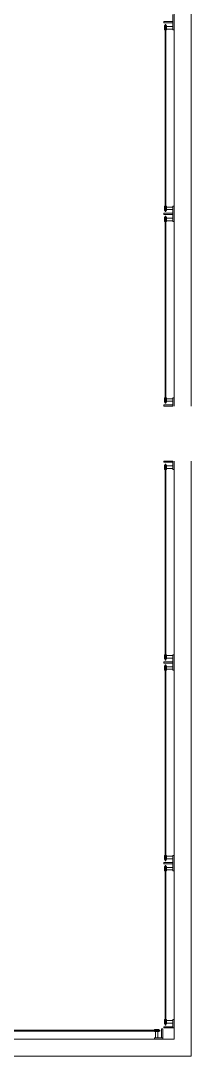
# Model space of a CAD drawing. Header units: inches. Extents: x -3410 to 5259, y -1080 to 3208.
# Drawn here: x -417.8 to -368.2, y 2511.1 to 2813.2 of the extents above; entities that cross this region are included whole.
import ezdxf

# ---------------------------------------------------------------- set-up
doc = ezdxf.new("R2010")
doc.units = ezdxf.units.IN
doc.header["$LTSCALE"] = 48
doc.header["$MEASUREMENT"] = 0
doc.layers.add('Venue-Ceiling-Main', color=7, linetype='Continuous', lineweight=5)

msp = doc.modelspace()

# ---------------------------------------------------------------- linework, layer by layer
at = {"layer": 'Venue-Ceiling-Main', "linetype": 'Continuous'}
for p, q in [((-373.21, 2924.75), (-373.21, 2700.75)), ((-368.21, 2924.75), (-368.21, 2700.75)), ((-376.21, 2812.94), (-376.21, 2812.56)), ((-373.58, 2812.94), (-376.21, 2812.94)), ((-373.58, 2812.56), (-376.21, 2812.56)), ((-373.58, 2810.5), (-373.58, 2815)), ((-375.83, 2811.75), (-376.02, 2811.75)), ((-376.02, 2811.75), (-376.02, 2810.5)), ((-375.83, 2810.5), (-376.02, 2810.5)), ((-375.96, 2811.75), (-375.96, 2810.5)), ((-375.83, 2812.06), (-375.83, 2757.53)), ((-375.58, 2812.06), (-375.83, 2812.06)), ((-375.78, 2812.06), (-375.78, 2757.53)), ((-375.75, 2811.75), (-375.75, 2811.5)), ((-375.39, 2811.75), (-375.75, 2811.75)), ((-375.75, 2811.5), (-375.58, 2811.5)), ((-375.75, 2810.75), (-375.58, 2810.75)), ((-375.75, 2810.5), (-375.75, 2810.75)), ((-375.39, 2810.5), (-375.75, 2810.5)), ((-375.63, 2812.06), (-375.63, 2757.53)), ((-375.58, 2812.06), (-375.58, 2757.53)), ((-375.39, 2811.75), (-375.39, 2810.5)), ((-373.58, 2811.5), (-375.39, 2811.5)), ((-373.58, 2810.75), (-375.39, 2810.75)), ((-373.58, 2810.5), (-373.21, 2810.5)), ((-376.02, 2757.84), (-376.02, 2759.09)), ((-375.83, 2759.09), (-376.02, 2759.09)), ((-375.83, 2757.84), (-376.02, 2757.84)), ((-375.96, 2757.84), (-375.96, 2759.09)), ((-375.58, 2758.7), (-375.75, 2758.7)), ((-375.39, 2759.09), (-375.58, 2759.09)), ((-375.39, 2757.84), (-375.58, 2757.84)), ((-375.39, 2757.84), (-375.39, 2759.09)), ((-373.58, 2758.84), (-375.39, 2758.84)), ((-373.58, 2758.09), (-375.39, 2758.09)), ((-373.58, 2754.59), (-373.58, 2759.09)), ((-373.21, 2759.09), (-373.58, 2759.09)), ((-376.21, 2757.03), (-376.21, 2756.66)), ((-373.58, 2757.03), (-376.21, 2757.03)), ((-373.58, 2756.66), (-376.21, 2756.66)), ((-375.83, 2755.84), (-376.02, 2755.84)), ((-376.02, 2755.84), (-376.02, 2754.59)), ((-375.96, 2755.84), (-375.96, 2754.59)), ((-375.58, 2757.53), (-375.83, 2757.53)), ((-375.83, 2756.16), (-375.83, 2701.63)), ((-375.58, 2756.16), (-375.83, 2756.16)), ((-375.78, 2756.16), (-375.78, 2701.63)), ((-375.75, 2755.84), (-375.75, 2755.59)), ((-375.39, 2755.84), (-375.75, 2755.84)), ((-375.75, 2755.59), (-375.58, 2755.59)), ((-375.75, 2754.84), (-375.58, 2754.84)), ((-375.75, 2754.59), (-375.75, 2754.84)), ((-375.63, 2756.16), (-375.63, 2701.63)), ((-375.58, 2756.16), (-375.58, 2701.63)), ((-375.39, 2755.84), (-375.39, 2754.59)), ((-373.58, 2755.59), (-375.39, 2755.59)), ((-373.58, 2754.84), (-375.39, 2754.84)), ((-375.83, 2754.59), (-376.02, 2754.59)), ((-375.39, 2754.59), (-375.75, 2754.59)), ((-373.58, 2754.59), (-373.21, 2754.59)), ((-376.21, 2701.13), (-376.21, 2700.75)), ((-373.58, 2701.13), (-376.21, 2701.13)), ((-373.58, 2700.75), (-376.21, 2700.75)), ((-376.02, 2701.94), (-376.02, 2703.19)), ((-375.83, 2703.19), (-376.02, 2703.19)), ((-375.83, 2701.94), (-376.02, 2701.94)), ((-375.96, 2701.94), (-375.96, 2703.19)), ((-375.58, 2701.63), (-375.83, 2701.63)), ((-375.58, 2702.8), (-375.75, 2702.8)), ((-375.39, 2703.19), (-375.58, 2703.19)), ((-375.39, 2701.94), (-375.58, 2701.94)), ((-375.39, 2701.94), (-375.39, 2703.19)), ((-373.58, 2702.94), (-375.39, 2702.94)), ((-373.58, 2702.19), (-375.39, 2702.19)), ((-373.58, 2700.75), (-373.58, 2703.19)), ((-373.21, 2703.19), (-373.58, 2703.19)), ((-376.21, 2684.75), (-376.21, 2684.38)), ((-373.58, 2684.75), (-376.21, 2684.75)), ((-373.58, 2684.38), (-376.21, 2684.38)), ((-375.83, 2683.56), (-376.02, 2683.56)), ((-376.02, 2683.56), (-376.02, 2682.31)), ((-375.96, 2683.56), (-375.96, 2682.31)), ((-375.58, 2683.88), (-375.83, 2683.88)), ((-375.83, 2683.88), (-375.83, 2626.71)), ((-375.78, 2683.88), (-375.78, 2626.71)), ((-375.75, 2683.56), (-375.75, 2683.31)), ((-375.39, 2683.56), (-375.75, 2683.56)), ((-375.75, 2683.31), (-375.58, 2683.31)), ((-375.75, 2682.56), (-375.58, 2682.56)), ((-375.75, 2682.31), (-375.75, 2682.56)), ((-375.63, 2683.88), (-375.63, 2626.71)), ((-375.58, 2683.88), (-375.58, 2626.71)), ((-375.39, 2683.56), (-375.39, 2682.31)), ((-373.58, 2683.31), (-375.39, 2683.31)), ((-373.58, 2682.56), (-375.39, 2682.56)), ((-373.58, 2682.31), (-373.58, 2684.75)), ((-373.21, 2684.75), (-373.21, 2516.13)), ((-368.21, 2684.75), (-368.21, 2511.13)), ((-375.83, 2682.31), (-376.02, 2682.31)), ((-375.39, 2682.31), (-375.75, 2682.31)), ((-373.58, 2682.31), (-373.21, 2682.31)), ((-376.02, 2627.02), (-376.02, 2628.27)), ((-375.83, 2628.27), (-376.02, 2628.27)), ((-375.96, 2627.02), (-375.96, 2628.27)), ((-375.39, 2628.27), (-375.58, 2628.27)), ((-375.39, 2627.02), (-375.39, 2628.27)), ((-373.58, 2628.02), (-375.39, 2628.02)), ((-373.58, 2623.77), (-373.58, 2628.27)), ((-373.21, 2628.27), (-373.58, 2628.27)), ((-376.21, 2626.21), (-376.21, 2625.83)), ((-373.58, 2626.21), (-376.21, 2626.21)), ((-373.58, 2625.83), (-376.21, 2625.83)), ((-375.83, 2627.02), (-376.02, 2627.02)), ((-375.83, 2625.02), (-376.02, 2625.02)), ((-376.02, 2625.02), (-376.02, 2623.77)), ((-375.96, 2625.02), (-375.96, 2623.77)), ((-375.58, 2626.71), (-375.83, 2626.71)), ((-375.83, 2625.33), (-375.83, 2568.17)), ((-375.58, 2625.33), (-375.83, 2625.33)), ((-375.78, 2625.33), (-375.78, 2568.17)), ((-375.58, 2627.88), (-375.75, 2627.88)), ((-375.75, 2625.02), (-375.75, 2624.77)), ((-375.39, 2625.02), (-375.75, 2625.02)), ((-375.63, 2625.33), (-375.63, 2568.17)), ((-375.39, 2627.02), (-375.58, 2627.02)), ((-375.58, 2625.33), (-375.58, 2568.17)), ((-373.58, 2627.27), (-375.39, 2627.27)), ((-375.39, 2625.02), (-375.39, 2623.77)), ((-375.83, 2623.77), (-376.02, 2623.77)), ((-375.75, 2624.77), (-375.58, 2624.77)), ((-375.75, 2624.02), (-375.58, 2624.02)), ((-375.75, 2623.77), (-375.75, 2624.02)), ((-375.39, 2623.77), (-375.75, 2623.77)), ((-373.58, 2624.77), (-375.39, 2624.77)), ((-373.58, 2624.02), (-375.39, 2624.02)), ((-373.58, 2623.77), (-373.21, 2623.77)), ((-376.21, 2567.67), (-376.21, 2567.29)), ((-373.58, 2567.67), (-376.21, 2567.67)), ((-376.02, 2568.48), (-376.02, 2569.73)), ((-375.83, 2569.73), (-376.02, 2569.73)), ((-375.83, 2568.48), (-376.02, 2568.48)), ((-375.96, 2568.48), (-375.96, 2569.73)), ((-375.58, 2568.17), (-375.83, 2568.17)), ((-375.58, 2569.34), (-375.75, 2569.34)), ((-375.39, 2569.73), (-375.58, 2569.73)), ((-375.39, 2568.48), (-375.58, 2568.48)), ((-375.39, 2568.48), (-375.39, 2569.73)), ((-373.58, 2569.48), (-375.39, 2569.48)), ((-373.58, 2568.73), (-375.39, 2568.73)), ((-373.58, 2565.23), (-373.58, 2569.73)), ((-373.21, 2569.73), (-373.58, 2569.73)), ((-373.58, 2567.29), (-376.21, 2567.29)), ((-375.83, 2566.48), (-376.02, 2566.48)), ((-376.02, 2566.48), (-376.02, 2565.23)), ((-375.83, 2565.23), (-376.02, 2565.23)), ((-375.96, 2566.48), (-375.96, 2565.23)), ((-375.83, 2566.79), (-375.83, 2520.25)), ((-375.58, 2566.79), (-375.83, 2566.79)), ((-375.78, 2566.79), (-375.78, 2520.25)), ((-375.75, 2566.48), (-375.75, 2566.23)), ((-375.39, 2566.48), (-375.75, 2566.48)), ((-375.75, 2566.23), (-375.58, 2566.23)), ((-375.75, 2565.48), (-375.58, 2565.48)), ((-375.75, 2565.23), (-375.75, 2565.48)), ((-375.39, 2565.23), (-375.75, 2565.23)), ((-375.63, 2566.79), (-375.63, 2520.25)), ((-375.58, 2566.79), (-375.58, 2520.25)), ((-375.39, 2566.48), (-375.39, 2565.23)), ((-373.58, 2566.23), (-375.39, 2566.23)), ((-373.58, 2565.48), (-375.39, 2565.48)), ((-373.58, 2565.23), (-373.21, 2565.23)), ((-376.21, 2519.75), (-376.21, 2519.38)), ((-373.58, 2519.75), (-376.21, 2519.75)), ((-373.21, 2519.38), (-376.21, 2519.38)), ((-376.02, 2520.56), (-376.02, 2521.81)), ((-375.83, 2521.81), (-376.02, 2521.81)), ((-375.83, 2520.56), (-376.02, 2520.56)), ((-375.96, 2520.56), (-375.96, 2521.81)), ((-375.58, 2520.25), (-375.83, 2520.25)), ((-375.58, 2521.42), (-375.75, 2521.42)), ((-375.39, 2521.81), (-375.58, 2521.81)), ((-375.39, 2520.56), (-375.58, 2520.56)), ((-375.39, 2520.56), (-375.39, 2521.81)), ((-373.58, 2521.56), (-375.39, 2521.56)), ((-373.58, 2520.81), (-375.39, 2520.81)), ((-373.58, 2519.38), (-373.58, 2521.81)), ((-373.21, 2521.81), (-373.58, 2521.81)), ((-377.33, 2518.75), (-429.21, 2518.75)), ((-377.33, 2518.7), (-429.21, 2518.7)), ((-377.33, 2518.55), (-429.21, 2518.55)), ((-377.33, 2518.5), (-429.21, 2518.5)), ((-378.89, 2518.75), (-378.89, 2518.94)), ((-377.64, 2518.94), (-378.89, 2518.94)), ((-377.64, 2518.88), (-378.89, 2518.88)), ((-378.89, 2518.67), (-378.64, 2518.67)), ((-378.89, 2518.31), (-378.89, 2518.67)), ((-377.64, 2518.31), (-378.89, 2518.31)), ((-378.89, 2516.5), (-376.46, 2516.5)), ((-378.89, 2516.5), (-378.89, 2516.13)), ((-378.64, 2518.67), (-378.64, 2518.5)), ((-378.64, 2516.5), (-378.64, 2518.31)), ((-377.89, 2518.67), (-377.89, 2518.5)), ((-377.64, 2518.67), (-377.89, 2518.67)), ((-377.89, 2516.5), (-377.89, 2518.31)), ((-377.64, 2518.75), (-377.64, 2518.94)), ((-377.64, 2518.31), (-377.64, 2518.67)), ((-377.33, 2518.5), (-377.33, 2518.75)), ((-376.46, 2519.13), (-376.83, 2519.13)), ((-376.83, 2516.5), (-376.83, 2519.13)), ((-376.46, 2516.13), (-376.46, 2519.13)), ((-373.21, 2516.13), (-589.83, 2516.13)), ((-368.21, 2511.13), (-589.83, 2511.13))]:
    msp.add_line(p, q, dxfattribs=at)
at = {"layer": 'Venue-Ceiling-Main', "linetype": 'Continuous', "flags": 128}
for points in [[(-375.96, 2811.28), (-375.92, 2811.28), (-375.8, 2811.19), (-375.46, 2811.19), (-375.46, 2811.06), (-375.8, 2811.06), (-375.92, 2810.97), (-375.96, 2810.97)], [(-375.96, 2759.01), (-375.92, 2759.01), (-375.8, 2758.92), (-375.46, 2758.92), (-375.46, 2758.8), (-375.8, 2758.8), (-375.92, 2758.7), (-375.96, 2758.7)], [(-375.96, 2757.92), (-375.92, 2757.92), (-375.8, 2758.02), (-375.46, 2758.02), (-375.46, 2758.14), (-375.8, 2758.14), (-375.92, 2758.24), (-375.96, 2758.24)], [(-375.58, 2758.24), (-375.75, 2758.24), (-375.75, 2758.7)], [(-375.96, 2755.38), (-375.92, 2755.38), (-375.8, 2755.28), (-375.46, 2755.28), (-375.46, 2755.16), (-375.8, 2755.16), (-375.92, 2755.06), (-375.96, 2755.06)], [(-375.96, 2703.11), (-375.92, 2703.11), (-375.8, 2703.01), (-375.46, 2703.01), (-375.46, 2702.89), (-375.8, 2702.89), (-375.92, 2702.8), (-375.96, 2702.8)], [(-375.96, 2702.02), (-375.92, 2702.02), (-375.8, 2702.11), (-375.46, 2702.11), (-375.46, 2702.24), (-375.8, 2702.24), (-375.92, 2702.33), (-375.96, 2702.33)], [(-375.58, 2702.33), (-375.75, 2702.33), (-375.75, 2702.8)], [(-375.96, 2683.09), (-375.92, 2683.09), (-375.8, 2683), (-375.46, 2683), (-375.46, 2682.88), (-375.8, 2682.88), (-375.92, 2682.78), (-375.96, 2682.78)], [(-375.96, 2628.19), (-375.92, 2628.19), (-375.8, 2628.1), (-375.46, 2628.1), (-375.46, 2627.97), (-375.8, 2627.97), (-375.92, 2627.88), (-375.96, 2627.88)], [(-375.96, 2627.1), (-375.92, 2627.1), (-375.8, 2627.2), (-375.46, 2627.2), (-375.46, 2627.32), (-375.8, 2627.32), (-375.92, 2627.41), (-375.96, 2627.41)], [(-375.58, 2627.41), (-375.75, 2627.41), (-375.75, 2627.88)], [(-375.96, 2624.55), (-375.92, 2624.55), (-375.8, 2624.46), (-375.46, 2624.46), (-375.46, 2624.33), (-375.8, 2624.33), (-375.92, 2624.24), (-375.96, 2624.24)], [(-375.96, 2569.65), (-375.92, 2569.65), (-375.8, 2569.56), (-375.46, 2569.56), (-375.46, 2569.43), (-375.8, 2569.43), (-375.92, 2569.34), (-375.96, 2569.34)], [(-375.96, 2568.56), (-375.92, 2568.56), (-375.8, 2568.65), (-375.46, 2568.65), (-375.46, 2568.78), (-375.8, 2568.78), (-375.92, 2568.87), (-375.96, 2568.87)], [(-375.58, 2568.87), (-375.75, 2568.87), (-375.75, 2569.34)], [(-375.96, 2566.01), (-375.92, 2566.01), (-375.8, 2565.92), (-375.46, 2565.92), (-375.46, 2565.79), (-375.8, 2565.79), (-375.92, 2565.7), (-375.96, 2565.7)], [(-375.96, 2521.73), (-375.92, 2521.73), (-375.8, 2521.64), (-375.46, 2521.64), (-375.46, 2521.51), (-375.8, 2521.51), (-375.92, 2521.42), (-375.96, 2521.42)], [(-375.96, 2520.64), (-375.92, 2520.64), (-375.8, 2520.74), (-375.46, 2520.74), (-375.46, 2520.86), (-375.8, 2520.86), (-375.92, 2520.96), (-375.96, 2520.96)], [(-375.58, 2520.96), (-375.75, 2520.96), (-375.75, 2521.42)], [(-378.11, 2518.88), (-378.11, 2518.84), (-378.21, 2518.72), (-378.21, 2518.38), (-378.33, 2518.38), (-378.33, 2518.72), (-378.42, 2518.84), (-378.42, 2518.88)]]:
    msp.add_lwpolyline(points, dxfattribs=at)

doc.saveas('drawing.dxf')
